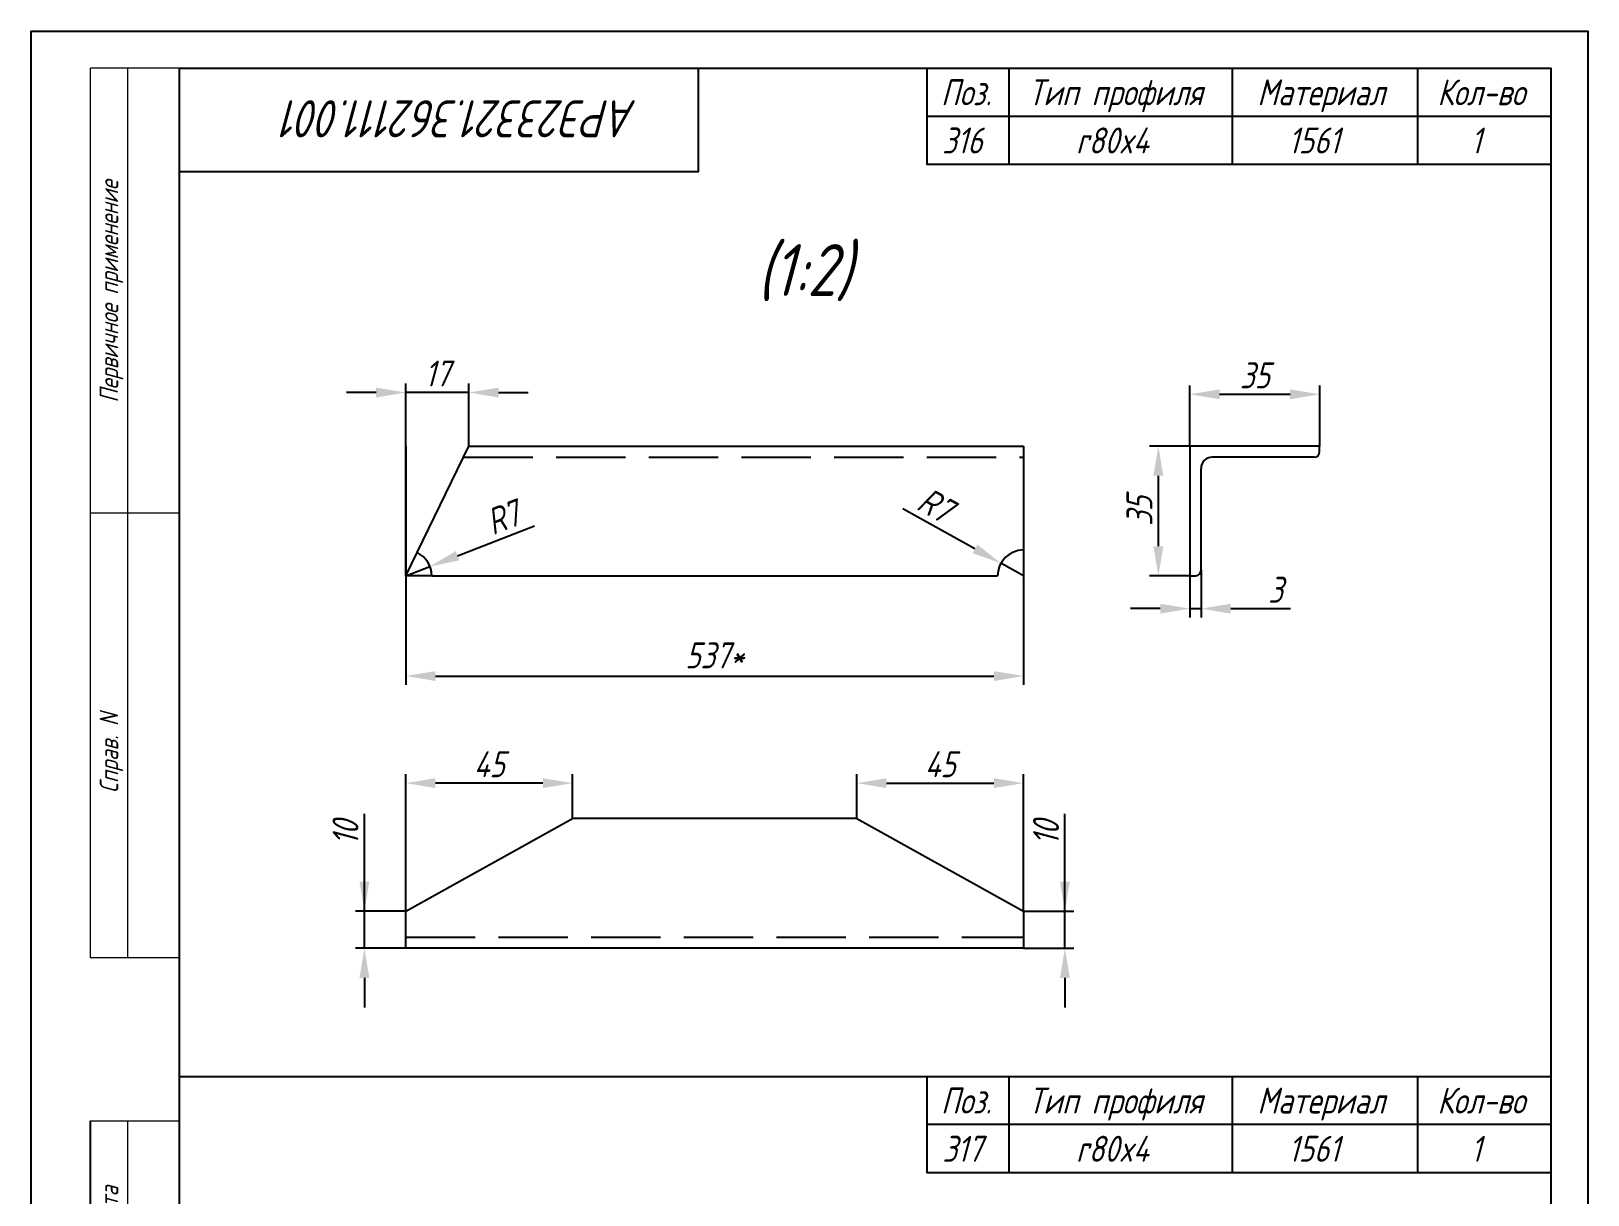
# Model space of a CAD drawing. Header units: millimetres. Extents: x -37166 to -34073, y -441 to 2979.
# Drawn here: x -35787 to -35577, y 740.4 to 897.4 of the extents above; entities that cross this region are included whole.
import ezdxf
from ezdxf.enums import TextEntityAlignment as Align

# ---------------------------------------------------------------- set-up
doc = ezdxf.new("R2010")
doc.units = ezdxf.units.MM
doc.header["$PDSIZE"] = -1
doc.linetypes.add('Short_dashed', pattern=[5, 3.75, -1.25])
doc.linetypes.add('SLD-Сплошная', pattern=[0])
for name, color, linetype in [('Frame', 6, 'Continuous'), ('ОСНОВНАЯ_НАДПИСЬ', 7, 'SLD-Сплошная'), ('ЧЕРТЕЖ', 7, 'Continuous')]:
    doc.layers.add(name, color=color, linetype=linetype)
doc.styles.add('SLDTEXTSTYLE0', font='ГОСТ тип А наклонный.ttf')
doc.styles.get("Standard").update_dxf_attribs({"font": 'ГОСТ тип А наклонный.ttf'})
doc.styles.add('ГОСТ', font='ГОСТ тип А.ttf', dxfattribs={"oblique": 15})
doc.dimstyles.new('dim1', dxfattribs={"dimtxt": 3.5, "dimasz": 4, "dimexe": 1.2, "dimexo": 0, "dimgap": 0.8, "dimtad": 1, "dimdec": 0, "dimdsep": 46, "dimtxsty": 'Standard', "dimcen": 5, "dimadec": 0, "dimazin": 0, "dimtfac": 1, "dimtdec": 0, "dimtmove": 0, "dimatfit": 3, "dimfxl": 0, "dimtolj": 1, "dimtzin": 0, "dimarcsym": 0})

# ---------------------------------------------------------------- blocks, each defined once
blk = doc.blocks.new('stamp-side-22600')
at = {"layer": 'Frame'}
blk.add_line((-12, 0), (-12, 145), dxfattribs=at)
at = {"layer": 'Frame', "lineweight": 13}
for p, q in [((-12, 145), (0, 145)), ((-12, 110), (0, 110)), ((0, 85), (-12, 85)), ((-12, 60), (0, 60)), ((0, 25), (-12, 25)), ((0, 0), (-12, 0))]:
    blk.add_line(p, q, dxfattribs=at)
at = {"layer": 'Frame', "color": 7, "lineweight": 13}
blk.add_line((-7, 145), (-7, 0), dxfattribs=at)
at = {"color": 7, "lineweight": 13, "style": 'ГОСТ', "oblique": 15}
for s, p in [('Подпись и дата', (-8.25, 115.55)), ('Инв. N дубл.', (-8.25, 88.76)), ('Взамен инв. N', (-8.25, 61.42)), ('Подпись и дата', (-8.25, 30.25)), ('Инв. N подл.', (-8.25, 2.97))]:
    blk.add_text(s, height=2.5, rotation=90, dxfattribs=at).set_placement(p)
blk = doc.blocks.new('stamp-side-w22600')
at = {"layer": 'Frame', "lineweight": 13}
for p, q in [((0, 287), (-12, 287)), ((-12, 167), (-12, 287)), ((0, 227), (-12, 227)), ((0, 167), (-12, 167))]:
    blk.add_line(p, q, dxfattribs=at)
at = {"layer": 'Frame', "color": 7, "lineweight": 13}
blk.add_line((-7, 287), (-7, 167), dxfattribs=at)
blk.add_blockref('stamp-side-22600', (0, 0))
at = {"color": 7, "lineweight": 13, "style": 'ГОСТ', "oblique": 15}
for s, p in [('Первичное применение', (-8.25, 241.89)), ('Справ. N', (-8.25, 189.23))]:
    blk.add_text(s, height=2.5, rotation=90, dxfattribs=at).set_placement(p)
blk = doc.blocks.new('A4-vert-gost-02-Neptun')
at = {"layer": 'Frame', "color": 7}
blk.add_lwpolyline([(0, 0), (0, 297), (210, 297), (210, 0)], close=True, dxfattribs=at)
at = {"layer": 'Frame'}
blk.add_lwpolyline([(20, 5), (20, 292), (205, 292), (205, 5)], close=True, dxfattribs=at)
blk.add_lwpolyline([(90, 292), (90, 278), (20, 278)], dxfattribs=at)
blk.add_blockref('stamp-side-w22600', (20, 5))
at = {"layer": 'ОСНОВНАЯ_НАДПИСЬ', "lineweight": 13, "style": 'SLDTEXTSTYLE0', "oblique": 7.5}
blk.add_attdef('PAGE', text='', height=3.5, dxfattribs=at).set_placement((199.52, 7.97), align=Align.CENTER)
at = {"layer": 'ЧЕРТЕЖ', "style": 'ГОСТ', "oblique": 15}
blk.add_attdef('НОМЕР ЧЕРТЕЖА', text='', height=5, rotation=180, dxfattribs=at).set_placement((58.02, 285.18), align=Align.MIDDLE_CENTER)
blk.add_attdef('Номер чертежа', text='', height=7, dxfattribs=at).set_placement((141.15, 13.28), align=Align.MIDDLE_CENTER)
blk = doc.blocks.new('*D6733')
at = {"color": 0, "lineweight": -2}
for p, q in [((-35736.45, 841.37), (-35736.45, 809.16)), ((-35653.11, 827.37), (-35653.11, 809.16)), ((-35732.45, 810.36), (-35657.11, 810.36))]:
    blk.add_line(p, q, dxfattribs=at)
at = {"color": 0}
for points in [[(-35732.45, 811.02), (-35732.45, 809.69), (-35736.45, 810.36)], [(-35657.11, 809.69), (-35657.11, 811.02), (-35653.11, 810.36)]]:
    blk.add_solid(points, dxfattribs=at)
at = {"layer": 'Defpoints', "color": 0}
for p in [(-35736.45, 841.37), (-35653.11, 827.37), (-35653.11, 810.36)]:
    blk.add_point(p, dxfattribs=at)
at = {"color": 0, "insert": (-35694.78, 813.15), "char_height": 3.5, "attachment_point": 5}
blk.add_mtext('\\A1;537*', dxfattribs=at)
blk = doc.blocks.new('*D6734')
at = {"color": 0, "lineweight": -2}
for p, q in [((-35740.45, 848.6), (-35744.45, 848.6)), ((-35736.45, 823.87), (-35736.45, 849.8)), ((-35727.94, 848.6), (-35736.45, 848.6)), ((-35727.94, 841.37), (-35727.94, 849.8)), ((-35723.94, 848.6), (-35719.94, 848.6))]:
    blk.add_line(p, q, dxfattribs=at)
at = {"color": 0}
for points in [[(-35740.45, 847.93), (-35740.45, 849.26), (-35736.45, 848.6)], [(-35723.94, 849.26), (-35723.94, 847.93), (-35727.94, 848.6)]]:
    blk.add_solid(points, dxfattribs=at)
at = {"layer": 'Defpoints', "color": 0}
for p in [(-35736.45, 848.6), (-35727.94, 841.37), (-35736.45, 823.87)]:
    blk.add_point(p, dxfattribs=at)
at = {"color": 0, "insert": (-35732.2, 851.17), "char_height": 3.5, "attachment_point": 5}
blk.add_mtext('\\A1;17', dxfattribs=at)
blk = doc.blocks.new('*D6735')
at = {"color": 0, "lineweight": -2}
for p, q in [((-35675.61, 791.14), (-35675.61, 797.11)), ((-35671.61, 795.91), (-35657.11, 795.91)), ((-35653.11, 778.64), (-35653.11, 797.11))]:
    blk.add_line(p, q, dxfattribs=at)
at = {"color": 0}
for points in [[(-35671.61, 796.58), (-35671.61, 795.25), (-35675.61, 795.91)], [(-35657.11, 795.25), (-35657.11, 796.58), (-35653.11, 795.91)]]:
    blk.add_solid(points, dxfattribs=at)
at = {"layer": 'Defpoints', "color": 0}
for p in [(-35653.11, 795.91), (-35675.61, 791.14), (-35653.11, 778.64)]:
    blk.add_point(p, dxfattribs=at)
at = {"color": 0, "insert": (-35664.36, 798.46), "char_height": 3.5, "attachment_point": 5}
blk.add_mtext('\\A1;45', dxfattribs=at)
blk = doc.blocks.new('*D6736')
at = {"color": 0, "lineweight": -2}
for p, q in [((-35647.53, 778.64), (-35647.53, 791.76)), ((-35647.53, 782.64), (-35647.53, 786.64)), ((-35653.11, 778.64), (-35646.33, 778.64)), ((-35647.53, 773.64), (-35647.53, 778.64)), ((-35653.11, 773.64), (-35646.33, 773.64)), ((-35647.53, 769.64), (-35647.53, 765.64))]:
    blk.add_line(p, q, dxfattribs=at)
at = {"color": 0}
for points in [[(-35648.2, 782.64), (-35646.87, 782.64), (-35647.53, 778.64)], [(-35646.87, 769.64), (-35648.2, 769.64), (-35647.53, 773.64)]]:
    blk.add_solid(points, dxfattribs=at)
at = {"layer": 'Defpoints', "color": 0}
for p in [(-35653.11, 778.64), (-35647.53, 778.64), (-35653.11, 773.64)]:
    blk.add_point(p, dxfattribs=at)
at = {"color": 0, "insert": (-35650.08, 789.2), "char_height": 3.5, "attachment_point": 5, "rotation": 90}
blk.add_mtext('\\A1;10', dxfattribs=at)
blk = doc.blocks.new('*D6737')
at = {"color": 0, "lineweight": -2}
for p, q in [((-35736.45, 778.64), (-35736.45, 797.11)), ((-35717.95, 795.91), (-35732.45, 795.91)), ((-35713.95, 791.14), (-35713.95, 797.11))]:
    blk.add_line(p, q, dxfattribs=at)
at = {"color": 0}
for points in [[(-35732.45, 796.58), (-35732.45, 795.25), (-35736.45, 795.91)], [(-35717.95, 795.25), (-35717.95, 796.58), (-35713.95, 795.91)]]:
    blk.add_solid(points, dxfattribs=at)
at = {"layer": 'Defpoints', "color": 0}
for p in [(-35736.45, 795.91), (-35713.95, 791.14), (-35736.45, 778.64)]:
    blk.add_point(p, dxfattribs=at)
at = {"color": 0, "insert": (-35725.2, 798.46), "char_height": 3.5, "attachment_point": 5}
blk.add_mtext('\\A1;45', dxfattribs=at)
blk = doc.blocks.new('*D6738')
at = {"color": 0, "lineweight": -2}
for p, q in [((-35742.03, 778.64), (-35742.03, 791.76)), ((-35742.03, 782.64), (-35742.03, 786.64)), ((-35736.45, 778.64), (-35743.23, 778.64)), ((-35742.03, 773.64), (-35742.03, 778.64)), ((-35736.45, 773.64), (-35743.23, 773.64)), ((-35742.03, 769.64), (-35742.03, 765.64))]:
    blk.add_line(p, q, dxfattribs=at)
at = {"color": 0}
for points in [[(-35742.7, 782.64), (-35741.37, 782.64), (-35742.03, 778.64)], [(-35741.37, 769.64), (-35742.7, 769.64), (-35742.03, 773.64)]]:
    blk.add_solid(points, dxfattribs=at)
at = {"layer": 'Defpoints', "color": 0}
for p in [(-35742.03, 778.64), (-35736.45, 778.64), (-35736.45, 773.64)]:
    blk.add_point(p, dxfattribs=at)
at = {"color": 0, "insert": (-35744.58, 789.2), "char_height": 3.5, "attachment_point": 5, "rotation": 90}
blk.add_mtext('\\A1;10', dxfattribs=at)
blk = doc.blocks.new('*D6739')
at = {"color": 0, "lineweight": -2}
for p, q in [((-35630.67, 841.37), (-35636.13, 841.37)), ((-35634.93, 827.87), (-35634.93, 837.37)), ((-35630.67, 823.87), (-35636.13, 823.87))]:
    blk.add_line(p, q, dxfattribs=at)
at = {"color": 0}
for points in [[(-35634.26, 837.37), (-35635.6, 837.37), (-35634.93, 841.37)], [(-35635.6, 827.87), (-35634.26, 827.87), (-35634.93, 823.87)]]:
    blk.add_solid(points, dxfattribs=at)
at = {"layer": 'Defpoints', "color": 0}
for p in [(-35634.93, 841.37), (-35630.67, 841.37), (-35630.67, 823.87)]:
    blk.add_point(p, dxfattribs=at)
at = {"color": 0, "insert": (-35637.48, 832.62), "char_height": 3.5, "attachment_point": 5, "rotation": 90}
blk.add_mtext('\\A1;35', dxfattribs=at)
blk = doc.blocks.new('*D6740')
at = {"color": 0, "lineweight": -2}
for p, q in [((-35630.67, 841.37), (-35630.67, 849.57)), ((-35613.17, 841.37), (-35613.17, 849.57)), ((-35626.67, 848.37), (-35617.17, 848.37))]:
    blk.add_line(p, q, dxfattribs=at)
at = {"color": 0}
for points in [[(-35626.67, 849.03), (-35626.67, 847.7), (-35630.67, 848.37)], [(-35617.17, 847.7), (-35617.17, 849.03), (-35613.17, 848.37)]]:
    blk.add_solid(points, dxfattribs=at)
at = {"layer": 'Defpoints', "color": 0}
for p in [(-35613.17, 848.37), (-35630.67, 841.37), (-35613.17, 841.37)]:
    blk.add_point(p, dxfattribs=at)
at = {"color": 0, "insert": (-35621.92, 850.92), "char_height": 3.5, "attachment_point": 5}
blk.add_mtext('\\A1;35', dxfattribs=at)
blk = doc.blocks.new('*D6741')
at = {"color": 0, "lineweight": -2}
for p, q in [((-35630.67, 823.87), (-35630.67, 818.25)), ((-35629.17, 824.62), (-35629.17, 818.25)), ((-35634.67, 819.45), (-35638.67, 819.45)), ((-35630.67, 819.45), (-35629.17, 819.45)), ((-35625.17, 819.45), (-35617.09, 819.45))]:
    blk.add_line(p, q, dxfattribs=at)
at = {"color": 0}
for points in [[(-35634.67, 818.78), (-35634.67, 820.11), (-35630.67, 819.45)], [(-35625.17, 820.11), (-35625.17, 818.78), (-35629.17, 819.45)]]:
    blk.add_solid(points, dxfattribs=at)
at = {"layer": 'Defpoints', "color": 0}
for p in [(-35630.67, 823.87), (-35629.17, 824.62), (-35629.17, 819.45)]:
    blk.add_point(p, dxfattribs=at)
at = {"color": 0, "insert": (-35619.13, 822), "char_height": 3.5, "attachment_point": 5}
blk.add_mtext('\\A1;3', dxfattribs=at)
blk = doc.blocks.new('*D6742')
at = {"color": 0, "lineweight": -2}
for p, q in [((-35659.67, 827.51), (-35669.4, 832.92)), ((-35653.11, 823.87), (-35656.17, 825.57))]:
    blk.add_line(p, q, dxfattribs=at)
at = {"color": 0}
blk.add_solid([(-35659.99, 826.93), (-35659.34, 828.09), (-35656.17, 825.57)], dxfattribs=at)
at = {"layer": 'Defpoints', "color": 0}
for p in [(-35656.17, 825.57), (-35653.11, 823.87)]:
    blk.add_point(p, dxfattribs=at)
at = {"color": 0, "insert": (-35665.03, 833.44), "char_height": 3.5, "attachment_point": 5, "rotation": 330.9177}
blk.add_mtext('\\A1;R7', dxfattribs=at)
blk = doc.blocks.new('*D6743')
at = {"color": 0, "lineweight": -2}
for p, q in [((-35729.47, 826.59), (-35719.09, 830.63)), ((-35736.45, 823.87), (-35733.19, 825.14))]:
    blk.add_line(p, q, dxfattribs=at)
at = {"color": 0}
blk.add_solid([(-35729.71, 827.21), (-35729.22, 825.97), (-35733.19, 825.14)], dxfattribs=at)
at = {"layer": 'Defpoints', "color": 0}
for p in [(-35736.45, 823.87), (-35733.19, 825.14)]:
    blk.add_point(p, dxfattribs=at)
at = {"color": 0, "insert": (-35723.35, 831.73), "char_height": 3.5, "attachment_point": 5, "rotation": 21.2865}
blk.add_mtext('\\A1;R7', dxfattribs=at)

msp = doc.modelspace()

# ---------------------------------------------------------------- linework, layer by layer
at = {"color": 6, "ltscale": 0.05}
for p, q in [((-35655.116, 892.351), (-35655.116, 879.351)), ((-35624.991, 892.351), (-35624.991, 879.351)), ((-35599.991, 892.351), (-35599.991, 879.351)), ((-35581.991, 885.851), (-35666.116, 885.851)), ((-35655.116, 756.343), (-35655.116, 743.343)), ((-35624.991, 756.343), (-35624.991, 743.343)), ((-35599.991, 756.343), (-35599.991, 743.343)), ((-35581.991, 749.843), (-35666.116, 749.843))]:
    msp.add_line(p, q, dxfattribs=at)
at = {"color": 1}
for p, q in [((-35734.922, 827.012), (-35727.936, 841.365)), ((-35727.936, 841.365), (-35653.114, 841.365)), ((-35653.114, 841.365), (-35653.114, 827.365)), ((-35630.672, 841.365), (-35630.672, 823.865)), ((-35613.172, 841.365), (-35630.672, 841.365)), ((-35613.172, 840.615), (-35613.172, 841.365)), ((-35629.172, 824.615), (-35629.172, 838.365)), ((-35613.922, 839.865), (-35627.672, 839.865)), ((-35732.954, 823.865), (-35656.614, 823.865)), ((-35630.672, 823.865), (-35629.922, 823.865)), ((-35736.454, 778.642), (-35713.954, 791.142)), ((-35675.614, 791.142), (-35713.954, 791.142)), ((-35675.614, 791.142), (-35653.114, 778.642)), ((-35736.454, 773.642), (-35736.454, 778.642)), ((-35653.114, 778.642), (-35653.114, 773.642)), ((-35653.114, 773.642), (-35736.454, 773.642))]:
    msp.add_line(p, q, dxfattribs=at)
at = {"color": 1, "linetype": 'Short_dashed', "ltscale": 2.5}
msp.add_line((-35736.454, 775.142), (-35653.114, 775.142), dxfattribs=at)
at = {"color": 6}
msp.add_line((-35766.991, 756.343), (-35581.991, 756.343), dxfattribs=at)
at = {"color": 6, "ltscale": 0.05}
for points in [[(-35666.116, 892.351), (-35581.991, 892.351), (-35581.991, 879.351), (-35666.116, 879.351)], [(-35666.116, 756.343), (-35581.991, 756.343), (-35581.991, 743.343), (-35666.116, 743.343)]]:
    msp.add_lwpolyline(points, close=True, dxfattribs=at)
at = {"color": 1, "linetype": 'Short_dashed', "ltscale": 2.5}
msp.add_lwpolyline([(-35728.667, 839.865), (-35653.114, 839.865)], dxfattribs=at)
at = {"color": 7}
msp.add_lwpolyline([(-35732.954, 823.865), (-35736.454, 823.865), (-35734.922, 827.012)], dxfattribs=at)
at = {"color": 1}
for centre, radius, start, end in [((-35613.922, 840.615), 0.75, 270, 0), ((-35627.672, 838.365), 1.5, 90, 180), ((-35736.454, 823.865), 3.5, 0, 64.04662), ((-35653.114, 823.865), 3.5, 90, 180), ((-35629.922, 824.615), 0.75, 270, 0)]:
    msp.add_arc(centre, radius, start, end, dxfattribs=at)

# ---------------------------------------------------------------- block references
at = {"color": 2, "lineweight": 100, "ltscale": 0.4}
ref = msp.add_blockref('A4-vert-gost-02-Neptun', (-35786.989, 600.351), dxfattribs=at)
ref.add_attrib('НОМЕР ЧЕРТЕЖА', 'АРЭ23321.362111.001', dxfattribs={"layer": 'ЧЕРТЕЖ', "height": 5, "rotation": 180, "style": 'ГОСТ', "oblique": 15}).set_placement((-35728.967, 885.531), align=Align.MIDDLE_CENTER)

# ---------------------------------------------------------------- texts
at = {"color": 7, "char_height": 3.5, "attachment_point": 2, "style": 'ГОСТ'}
for s, insert in [('{\\A1;Поз.}', (-35660.853, 890.851)), ('{\\A1;Тип профиля}', (-35640.711, 890.851)), ('{\\A1;Материал}', (-35612.975, 890.851)), ('{\\A1;Кол-во}', (-35591.39, 890.851)), ('316', (-35661.378, 884.351)), ('{\\A1;r80x4}', (-35641.134, 884.351)), ('{\\A1;1561}', (-35613.953, 884.351)), ('1', (-35592.082, 884.351)), ('{\\A1;Поз.}', (-35660.853, 754.843)), ('{\\A1;Тип профиля}', (-35640.711, 754.843)), ('{\\A1;Материал}', (-35612.975, 754.843)), ('{\\A1;Кол-во}', (-35591.39, 754.843)), ('317', (-35661.378, 748.343)), ('{\\A1;r80x4}', (-35641.134, 748.343)), ('{\\A1;1561}', (-35613.953, 748.343)), ('1', (-35592.082, 748.343))]:
    msp.add_mtext(s, dxfattribs=dict(at, insert=insert))

# ---------------------------------------------------------------- dimensions: what is measured, and where the dimension line sits
for base, p1, p2, picture, middle in [((-35736.454, 848.597), (-35727.936, 841.365), (-35736.454, 823.865), '*D6734', (-35732.195, 851.17)), ((-35613.172, 848.365), (-35630.672, 841.365), (-35613.172, 841.365), '*D6740', (-35621.922, 850.915)), ((-35629.172, 819.445), (-35630.672, 823.865), (-35629.172, 824.615), '*D6741', (-35619.131, 821.995))]:
    dim = msp.add_linear_dim(base=base, p1=p1, p2=p2, dimstyle='dim1', override={"dimscale": 1, "dimlfac": 2, "dimtxsty": 'Standard', "dimsah": 1, "dimtolj": 1})
    dim.commit()
    dim.dimension.update_dxf_attribs({"geometry": picture, "text_midpoint": middle})
dim = msp.add_linear_dim(base=(-35653.114, 810.355), p1=(-35736.454, 841.365), p2=(-35653.114, 827.365), angle=0, text='537*', dimstyle='dim1', override={"dimscale": 1, "dimlfac": 2, "dimtxsty": 'Standard', "dimsah": 1, "dimtolj": 1})
dim.commit()
dim.dimension.update_dxf_attribs({"geometry": '*D6733', "text_midpoint": (-35694.784, 813.154)})
dim = msp.add_linear_dim(base=(-35634.929, 841.365), p1=(-35630.672, 823.865), p2=(-35630.672, 841.365), angle=90, dimstyle='dim1', override={"dimscale": 1, "dimlfac": 2, "dimtxsty": 'Standard', "dimsah": 1, "dimtolj": 1})
dim.commit()
dim.dimension.update_dxf_attribs({"geometry": '*D6739', "text_midpoint": (-35637.479, 832.615)})
for center, mpoint, picture, middle in [((-35653.114, 823.865), (-35656.173, 825.566), '*D6742', (-35666.281, 831.189)), ((-35736.454, 823.865), (-35733.193, 825.136), '*D6743', (-35722.415, 829.335))]:
    dim = msp.add_radius_dim(center=center, mpoint=mpoint, dimstyle='dim1', override={"dimscale": 1, "dimlfac": 2, "dimtxsty": 'Standard', "dimsah": 1, "dimtolj": 1})
    dim.commit()
    dim.dimension.update_dxf_attribs({"geometry": picture, "text_midpoint": middle, "dimtype": 164})
for base, p1, p2, angle, picture, middle in [((-35736.454, 795.915), (-35713.954, 791.142), (-35736.454, 778.642), 180, '*D6737', (-35725.204, 795.915)), ((-35653.114, 795.915), (-35675.614, 791.142), (-35653.114, 778.642), 0, '*D6735', (-35664.364, 795.915)), ((-35742.035, 778.642), (-35736.454, 773.642), (-35736.454, 778.642), 90, '*D6738', (-35742.035, 789.202)), ((-35647.533, 778.642), (-35653.114, 773.642), (-35653.114, 778.642), 90, '*D6736', (-35647.533, 789.202))]:
    dim = msp.add_linear_dim(base=base, p1=p1, p2=p2, angle=angle, dimstyle='dim1', override={"dimscale": 1, "dimlfac": 2, "dimsah": 1})
    dim.commit()
    dim.dimension.update_dxf_attribs({"geometry": picture, "text_midpoint": middle, "dimtype": 160})

# ---------------------------------------------------------------- next in the draw order: texts
at = {"color": 7, "insert": (-35689.073, 860.933), "char_height": 7, "attachment_point": 7, "style": 'ГОСТ', "bg_fill": 2}
msp.add_mtext('{\\A1;(1:2)}', dxfattribs=at)

doc.saveas('drawing.dxf')
